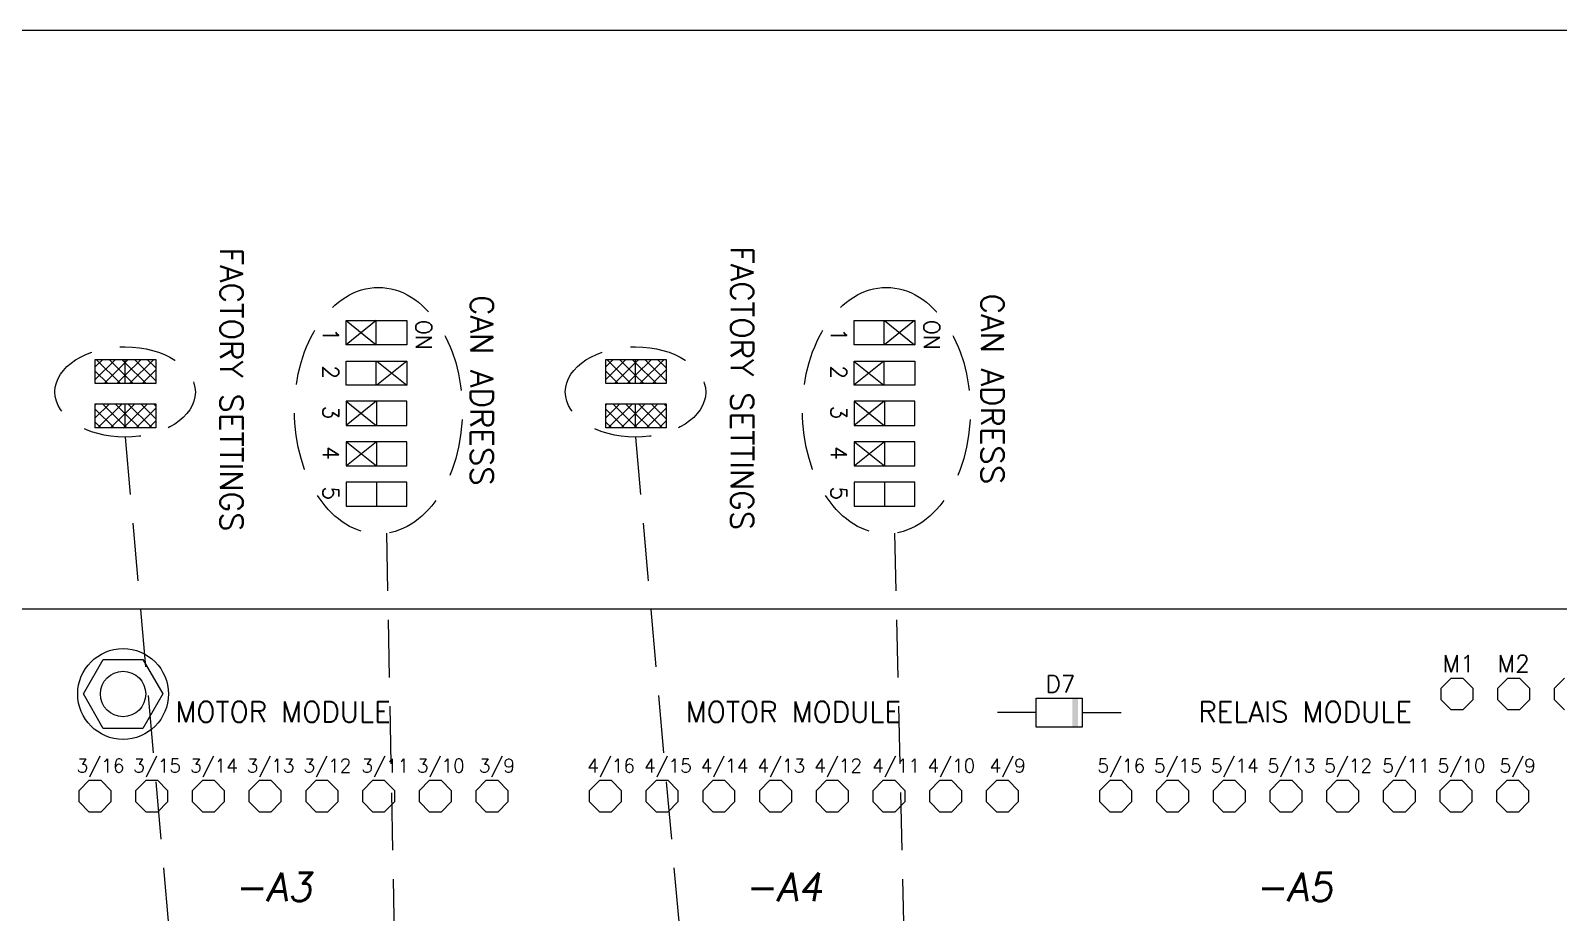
# Model space of a CAD drawing. Extents: x -2993 to 3661, y -4147 to -1441.
# Drawn here: x 3432.4 to 3567.1, y -3479.3 to -3401.6 of the extents above; entities that cross this region are included whole.
import ezdxf
from ezdxf.enums import TextEntityAlignment as Align

# ---------------------------------------------------------------- set-up
doc = ezdxf.new("R2010")
doc.units = 0
doc.header["$LTSCALE"] = 0.1
doc.header["$MEASUREMENT"] = 0
doc.linetypes.add('DASHED', pattern=[19.05, 12.7, -6.35])
doc.layers.get('0').update_dxf_attribs({"linetype": 'CONTINUOUS'})
for name, color, linetype in [('20', 7, 'CONTINUOUS'), ('21', 7, 'CONTINUOUS'), ('LAYOUT', 7, 'CONTINUOUS'), ('MONTAGEPLAAT', 230, 'CONTINUOUS'), ('NRS', 1, 'CONTINUOUS')]:
    doc.layers.add(name, color=color, linetype=linetype)
doc.styles.get("Standard").update_dxf_attribs({"font": 'simplex.shx'})

msp = doc.modelspace()

# ---------------------------------------------------------------- linework, layer by layer
at = {"color": 7, "lineweight": 13}
for p, q in [((3460.27, -3427.18), (3462.9, -3429.31)), ((3462.9, -3427.18), (3460.27, -3429.31)), ((3507.73, -3427.18), (3510.36, -3429.31)), ((3510.36, -3427.18), (3507.73, -3429.31)), ((3462.97, -3430.74), (3465.6, -3432.87)), ((3465.6, -3430.74), (3462.97, -3432.87)), ((3505.03, -3430.74), (3507.66, -3432.87)), ((3507.66, -3430.74), (3505.03, -3432.87)), ((3460.27, -3434.29), (3462.9, -3436.43)), ((3462.9, -3434.29), (3460.27, -3436.43)), ((3505.06, -3434.29), (3507.69, -3436.43)), ((3507.69, -3434.29), (3505.06, -3436.43)), ((3460.3, -3437.85), (3462.93, -3439.98)), ((3462.93, -3437.85), (3460.3, -3439.98)), ((3505.09, -3437.85), (3507.73, -3439.98)), ((3507.73, -3437.85), (3505.09, -3439.98)), ((3437.09, -3460.08), (3438.84, -3457.05)), ((3438.84, -3457.05), (3442.34, -3457.05)), ((3442.34, -3457.05), (3444.09, -3460.08)), ((3438.84, -3463.11), (3437.09, -3460.08)), ((3444.09, -3460.08), (3442.34, -3463.11)), ((3442.34, -3463.11), (3438.84, -3463.11))]:
    msp.add_line(p, q, dxfattribs=at)
msp.add_lwpolyline([(3213.52, -3603.74), (3661.41, -3603.74), (3661.41, -3401.62), (3213.52, -3401.62)], close=True, dxfattribs=at)
msp.add_circle((3440.59, -3460.08), 4, dxfattribs=at)
at = {"layer": '20', "color": 7, "lineweight": 13}
msp.add_circle((3440.59, -3460.08), 2, dxfattribs=at)
at = {"layer": '21', "lineweight": 13}
for p, q in [((3556.79, -3459.57), (3557.68, -3458.68)), ((3557.68, -3458.68), (3558.7, -3458.68)), ((3558.7, -3458.68), (3559.59, -3459.57)), ((3561.79, -3459.57), (3562.68, -3458.68)), ((3562.68, -3458.68), (3563.7, -3458.68)), ((3563.7, -3458.68), (3564.59, -3459.57)), ((3566.79, -3459.57), (3567.68, -3458.68)), ((3556.79, -3460.59), (3556.79, -3459.57)), ((3557.68, -3461.48), (3556.79, -3460.59)), ((3559.59, -3460.59), (3558.7, -3461.48)), ((3559.59, -3459.57), (3559.59, -3460.59)), ((3561.79, -3460.59), (3561.79, -3459.57)), ((3562.68, -3461.48), (3561.79, -3460.59)), ((3564.59, -3460.59), (3563.7, -3461.48)), ((3564.59, -3459.57), (3564.59, -3460.59)), ((3566.79, -3460.59), (3566.79, -3459.57)), ((3567.68, -3461.48), (3566.79, -3460.59)), ((3558.7, -3461.48), (3557.68, -3461.48)), ((3563.7, -3461.48), (3562.68, -3461.48)), ((3556.72, -3468.57), (3557.61, -3467.68)), ((3556.72, -3469.59), (3556.72, -3468.57)), ((3557.61, -3467.68), (3558.62, -3467.68)), ((3558.62, -3467.68), (3559.51, -3468.57)), ((3559.51, -3468.57), (3559.51, -3469.59)), ((3561.72, -3468.57), (3562.61, -3467.68)), ((3561.72, -3469.59), (3561.72, -3468.57)), ((3562.61, -3467.68), (3563.62, -3467.68)), ((3563.62, -3467.68), (3564.51, -3468.57)), ((3564.51, -3468.57), (3564.51, -3469.59)), ((3557.61, -3470.48), (3556.72, -3469.59)), ((3559.51, -3469.59), (3558.62, -3470.48)), ((3562.61, -3470.48), (3561.72, -3469.59)), ((3564.51, -3469.59), (3563.62, -3470.48)), ((3558.62, -3470.48), (3557.61, -3470.48)), ((3563.62, -3470.48), (3562.61, -3470.48))]:
    msp.add_line(p, q, dxfattribs=at)
at = {"layer": '21', "color": 7, "lineweight": 13}
for p, q in [((3521.1, -3462.99), (3521.1, -3460.45)), ((3521.1, -3460.45), (3525.16, -3460.45)), ((3525.16, -3460.45), (3525.16, -3462.99)), ((3521.1, -3461.72), (3517.67, -3461.72)), ((3525.16, -3461.72), (3528.59, -3461.72)), ((3525.16, -3462.99), (3521.1, -3462.99)), ((3436.72, -3468.57), (3437.61, -3467.68)), ((3436.72, -3469.59), (3436.72, -3468.57)), ((3437.61, -3467.68), (3438.62, -3467.68)), ((3438.62, -3467.68), (3439.51, -3468.57)), ((3439.51, -3468.57), (3439.51, -3469.59)), ((3441.72, -3468.57), (3442.61, -3467.68)), ((3441.72, -3469.59), (3441.72, -3468.57)), ((3442.61, -3467.68), (3443.62, -3467.68)), ((3443.62, -3467.68), (3444.51, -3468.57)), ((3444.51, -3468.57), (3444.51, -3469.59)), ((3446.72, -3468.57), (3447.61, -3467.68)), ((3446.72, -3469.59), (3446.72, -3468.57)), ((3447.61, -3467.68), (3448.62, -3467.68)), ((3448.62, -3467.68), (3449.51, -3468.57)), ((3449.51, -3468.57), (3449.51, -3469.59)), ((3451.72, -3468.57), (3452.61, -3467.68)), ((3451.72, -3469.59), (3451.72, -3468.57)), ((3452.61, -3467.68), (3453.62, -3467.68)), ((3453.62, -3467.68), (3454.51, -3468.57)), ((3454.51, -3468.57), (3454.51, -3469.59)), ((3456.72, -3468.57), (3457.61, -3467.68)), ((3456.72, -3469.59), (3456.72, -3468.57)), ((3457.61, -3467.68), (3458.62, -3467.68)), ((3458.62, -3467.68), (3459.51, -3468.57)), ((3459.51, -3468.57), (3459.51, -3469.59)), ((3461.72, -3468.57), (3462.61, -3467.68)), ((3461.72, -3469.59), (3461.72, -3468.57)), ((3462.61, -3467.68), (3463.62, -3467.68)), ((3463.62, -3467.68), (3464.51, -3468.57)), ((3464.51, -3468.57), (3464.51, -3469.59)), ((3466.72, -3468.57), (3467.61, -3467.68)), ((3466.72, -3469.59), (3466.72, -3468.57)), ((3467.61, -3467.68), (3468.62, -3467.68)), ((3468.62, -3467.68), (3469.51, -3468.57)), ((3469.51, -3468.57), (3469.51, -3469.59)), ((3471.72, -3468.57), (3472.61, -3467.68)), ((3471.72, -3469.59), (3471.72, -3468.57)), ((3472.61, -3467.68), (3473.62, -3467.68)), ((3473.62, -3467.68), (3474.51, -3468.57)), ((3474.51, -3468.57), (3474.51, -3469.59)), ((3481.72, -3468.57), (3482.61, -3467.68)), ((3481.72, -3469.59), (3481.72, -3468.57)), ((3482.61, -3467.68), (3483.62, -3467.68)), ((3483.62, -3467.68), (3484.51, -3468.57)), ((3484.51, -3468.57), (3484.51, -3469.59)), ((3486.72, -3468.57), (3487.61, -3467.68)), ((3486.72, -3469.59), (3486.72, -3468.57)), ((3487.61, -3467.68), (3488.62, -3467.68)), ((3488.62, -3467.68), (3489.51, -3468.57)), ((3489.51, -3468.57), (3489.51, -3469.59)), ((3491.72, -3468.57), (3492.61, -3467.68)), ((3491.72, -3469.59), (3491.72, -3468.57)), ((3492.61, -3467.68), (3493.62, -3467.68)), ((3493.62, -3467.68), (3494.51, -3468.57)), ((3494.51, -3468.57), (3494.51, -3469.59)), ((3496.72, -3468.57), (3497.61, -3467.68)), ((3496.72, -3469.59), (3496.72, -3468.57)), ((3497.61, -3467.68), (3498.62, -3467.68)), ((3498.62, -3467.68), (3499.51, -3468.57)), ((3499.51, -3468.57), (3499.51, -3469.59)), ((3501.72, -3468.57), (3502.61, -3467.68)), ((3501.72, -3469.59), (3501.72, -3468.57)), ((3502.61, -3467.68), (3503.62, -3467.68)), ((3503.62, -3467.68), (3504.51, -3468.57)), ((3504.51, -3468.57), (3504.51, -3469.59)), ((3506.72, -3468.57), (3507.61, -3467.68)), ((3506.72, -3469.59), (3506.72, -3468.57)), ((3507.61, -3467.68), (3508.62, -3467.68)), ((3508.62, -3467.68), (3509.51, -3468.57)), ((3509.51, -3468.57), (3509.51, -3469.59)), ((3511.72, -3468.57), (3512.61, -3467.68)), ((3511.72, -3469.59), (3511.72, -3468.57)), ((3512.61, -3467.68), (3513.62, -3467.68)), ((3513.62, -3467.68), (3514.51, -3468.57)), ((3514.51, -3468.57), (3514.51, -3469.59)), ((3516.72, -3468.57), (3517.61, -3467.68)), ((3516.72, -3469.59), (3516.72, -3468.57)), ((3517.61, -3467.68), (3518.62, -3467.68)), ((3518.62, -3467.68), (3519.51, -3468.57)), ((3519.51, -3468.57), (3519.51, -3469.59)), ((3526.72, -3468.57), (3527.61, -3467.68)), ((3526.72, -3469.59), (3526.72, -3468.57)), ((3527.61, -3467.68), (3528.62, -3467.68)), ((3528.62, -3467.68), (3529.51, -3468.57)), ((3529.51, -3468.57), (3529.51, -3469.59)), ((3531.72, -3468.57), (3532.61, -3467.68)), ((3531.72, -3469.59), (3531.72, -3468.57)), ((3532.61, -3467.68), (3533.62, -3467.68)), ((3533.62, -3467.68), (3534.51, -3468.57)), ((3534.51, -3468.57), (3534.51, -3469.59)), ((3536.72, -3468.57), (3537.61, -3467.68)), ((3536.72, -3469.59), (3536.72, -3468.57)), ((3537.61, -3467.68), (3538.62, -3467.68)), ((3538.62, -3467.68), (3539.51, -3468.57)), ((3539.51, -3468.57), (3539.51, -3469.59)), ((3541.72, -3468.57), (3542.61, -3467.68)), ((3541.72, -3469.59), (3541.72, -3468.57)), ((3542.61, -3467.68), (3543.62, -3467.68)), ((3543.62, -3467.68), (3544.51, -3468.57)), ((3544.51, -3468.57), (3544.51, -3469.59)), ((3546.72, -3468.57), (3547.61, -3467.68)), ((3546.72, -3469.59), (3546.72, -3468.57)), ((3547.61, -3467.68), (3548.62, -3467.68)), ((3548.62, -3467.68), (3549.51, -3468.57)), ((3549.51, -3468.57), (3549.51, -3469.59)), ((3551.72, -3468.57), (3552.61, -3467.68)), ((3551.72, -3469.59), (3551.72, -3468.57)), ((3552.61, -3467.68), (3553.62, -3467.68)), ((3553.62, -3467.68), (3554.51, -3468.57)), ((3554.51, -3468.57), (3554.51, -3469.59)), ((3437.61, -3470.48), (3436.72, -3469.59)), ((3439.51, -3469.59), (3438.62, -3470.48)), ((3442.61, -3470.48), (3441.72, -3469.59)), ((3444.51, -3469.59), (3443.62, -3470.48)), ((3447.61, -3470.48), (3446.72, -3469.59)), ((3449.51, -3469.59), (3448.62, -3470.48)), ((3452.61, -3470.48), (3451.72, -3469.59)), ((3454.51, -3469.59), (3453.62, -3470.48)), ((3457.61, -3470.48), (3456.72, -3469.59)), ((3459.51, -3469.59), (3458.62, -3470.48)), ((3462.61, -3470.48), (3461.72, -3469.59)), ((3464.51, -3469.59), (3463.62, -3470.48)), ((3467.61, -3470.48), (3466.72, -3469.59)), ((3469.51, -3469.59), (3468.62, -3470.48)), ((3472.61, -3470.48), (3471.72, -3469.59)), ((3474.51, -3469.59), (3473.62, -3470.48)), ((3482.61, -3470.48), (3481.72, -3469.59)), ((3484.51, -3469.59), (3483.62, -3470.48)), ((3487.61, -3470.48), (3486.72, -3469.59)), ((3489.51, -3469.59), (3488.62, -3470.48)), ((3492.61, -3470.48), (3491.72, -3469.59)), ((3494.51, -3469.59), (3493.62, -3470.48)), ((3497.61, -3470.48), (3496.72, -3469.59)), ((3499.51, -3469.59), (3498.62, -3470.48)), ((3502.61, -3470.48), (3501.72, -3469.59)), ((3504.51, -3469.59), (3503.62, -3470.48)), ((3507.61, -3470.48), (3506.72, -3469.59)), ((3509.51, -3469.59), (3508.62, -3470.48)), ((3512.61, -3470.48), (3511.72, -3469.59)), ((3514.51, -3469.59), (3513.62, -3470.48)), ((3517.61, -3470.48), (3516.72, -3469.59)), ((3519.51, -3469.59), (3518.62, -3470.48)), ((3527.61, -3470.48), (3526.72, -3469.59)), ((3529.51, -3469.59), (3528.62, -3470.48)), ((3532.61, -3470.48), (3531.72, -3469.59)), ((3534.51, -3469.59), (3533.62, -3470.48)), ((3537.61, -3470.48), (3536.72, -3469.59)), ((3539.51, -3469.59), (3538.62, -3470.48)), ((3542.61, -3470.48), (3541.72, -3469.59)), ((3544.51, -3469.59), (3543.62, -3470.48)), ((3547.61, -3470.48), (3546.72, -3469.59)), ((3549.51, -3469.59), (3548.62, -3470.48)), ((3552.61, -3470.48), (3551.72, -3469.59)), ((3554.51, -3469.59), (3553.62, -3470.48)), ((3438.62, -3470.48), (3437.61, -3470.48)), ((3443.62, -3470.48), (3442.61, -3470.48)), ((3448.62, -3470.48), (3447.61, -3470.48)), ((3453.62, -3470.48), (3452.61, -3470.48)), ((3458.62, -3470.48), (3457.61, -3470.48)), ((3463.62, -3470.48), (3462.61, -3470.48)), ((3468.62, -3470.48), (3467.61, -3470.48)), ((3473.62, -3470.48), (3472.61, -3470.48)), ((3483.62, -3470.48), (3482.61, -3470.48)), ((3488.62, -3470.48), (3487.61, -3470.48)), ((3493.62, -3470.48), (3492.61, -3470.48)), ((3498.62, -3470.48), (3497.61, -3470.48)), ((3503.62, -3470.48), (3502.61, -3470.48)), ((3508.62, -3470.48), (3507.61, -3470.48)), ((3513.62, -3470.48), (3512.61, -3470.48)), ((3518.62, -3470.48), (3517.61, -3470.48)), ((3528.62, -3470.48), (3527.61, -3470.48)), ((3533.62, -3470.48), (3532.61, -3470.48)), ((3538.62, -3470.48), (3537.61, -3470.48)), ((3543.62, -3470.48), (3542.61, -3470.48)), ((3548.62, -3470.48), (3547.61, -3470.48)), ((3553.62, -3470.48), (3552.61, -3470.48))]:
    msp.add_line(p, q, dxfattribs=at)
msp.add_solid([(3524.27, -3460.45), (3524.27, -3462.99), (3524.78, -3460.45), (3524.78, -3462.99)], dxfattribs=at)
at = {"layer": 'LAYOUT', "color": 7, "linetype": 'Continuous', "lineweight": 13}
for p, q in [((3460.27, -3429.31), (3460.27, -3427.18)), ((3460.27, -3427.18), (3465.6, -3427.18)), ((3462.9, -3429.31), (3462.9, -3427.18)), ((3465.6, -3427.18), (3465.6, -3429.31)), ((3505.06, -3427.18), (3510.39, -3427.18)), ((3505.06, -3429.31), (3505.06, -3427.18)), ((3507.69, -3429.31), (3507.69, -3427.18)), ((3510.39, -3427.18), (3510.39, -3429.31)), ((3465.6, -3429.31), (3460.27, -3429.31)), ((3510.39, -3429.31), (3505.06, -3429.31)), ((3438.14, -3430.6), (3443.48, -3430.6)), ((3438.14, -3432.73), (3438.14, -3430.6)), ((3440.78, -3432.73), (3440.78, -3430.6)), ((3443.48, -3430.6), (3443.48, -3432.73)), ((3460.27, -3430.74), (3465.6, -3430.74)), ((3460.27, -3432.87), (3460.27, -3430.74)), ((3462.9, -3432.87), (3462.9, -3430.74)), ((3465.6, -3430.74), (3465.6, -3432.87)), ((3483.14, -3432.73), (3483.14, -3430.6)), ((3483.14, -3430.6), (3488.48, -3430.6)), ((3485.78, -3432.73), (3485.78, -3430.6)), ((3488.48, -3430.6), (3488.48, -3432.73)), ((3505.06, -3432.87), (3505.06, -3430.74)), ((3505.06, -3430.74), (3510.39, -3430.74)), ((3507.69, -3432.87), (3507.69, -3430.74)), ((3510.39, -3430.74), (3510.39, -3432.87)), ((3443.48, -3432.73), (3438.14, -3432.73)), ((3465.6, -3432.87), (3460.27, -3432.87)), ((3488.48, -3432.73), (3483.14, -3432.73)), ((3510.39, -3432.87), (3505.06, -3432.87)), ((3438.14, -3434.51), (3443.48, -3434.51)), ((3438.14, -3436.64), (3438.14, -3434.51)), ((3440.78, -3436.64), (3440.78, -3434.51)), ((3443.48, -3434.51), (3443.48, -3436.64)), ((3460.27, -3434.29), (3460.27, -3436.43)), ((3465.6, -3434.29), (3460.27, -3434.29)), ((3462.97, -3436.43), (3462.97, -3434.29)), ((3465.6, -3436.43), (3465.6, -3434.29)), ((3483.14, -3434.51), (3488.48, -3434.51)), ((3483.14, -3436.64), (3483.14, -3434.51)), ((3485.78, -3436.64), (3485.78, -3434.51)), ((3488.48, -3434.51), (3488.48, -3436.64)), ((3510.39, -3434.29), (3505.06, -3434.29)), ((3505.06, -3434.29), (3505.06, -3436.43)), ((3507.76, -3436.43), (3507.76, -3434.29)), ((3510.39, -3436.43), (3510.39, -3434.29)), ((3443.48, -3436.64), (3438.14, -3436.64)), ((3460.27, -3436.43), (3465.6, -3436.43)), ((3488.48, -3436.64), (3483.14, -3436.64)), ((3505.06, -3436.43), (3510.39, -3436.43)), ((3465.6, -3437.85), (3460.27, -3437.85)), ((3460.27, -3437.85), (3460.27, -3439.98)), ((3462.97, -3439.98), (3462.97, -3437.85)), ((3465.6, -3439.98), (3465.6, -3437.85)), ((3510.39, -3437.85), (3505.06, -3437.85)), ((3505.06, -3437.85), (3505.06, -3439.98)), ((3507.76, -3439.98), (3507.76, -3437.85)), ((3510.39, -3439.98), (3510.39, -3437.85)), ((3460.27, -3439.98), (3465.6, -3439.98)), ((3505.06, -3439.98), (3510.39, -3439.98)), ((3465.6, -3441.4), (3460.27, -3441.4)), ((3460.27, -3441.4), (3460.27, -3443.54)), ((3462.97, -3443.54), (3462.97, -3441.4)), ((3465.6, -3443.54), (3465.6, -3441.4)), ((3505.06, -3441.4), (3505.06, -3443.54)), ((3510.39, -3441.4), (3505.06, -3441.4)), ((3507.76, -3443.54), (3507.76, -3441.4)), ((3510.39, -3443.54), (3510.39, -3441.4)), ((3460.27, -3443.54), (3465.6, -3443.54)), ((3505.06, -3443.54), (3510.39, -3443.54))]:
    msp.add_line(p, q, dxfattribs=at)
at = {"layer": 'LAYOUT', "color": 7, "lineweight": 13}
for p, q in [((3438.14, -3431.25), (3438.8, -3430.6)), ((3438.14, -3432.38), (3439.92, -3430.6)), ((3440.37, -3432.73), (3438.23, -3430.6)), ((3438.91, -3432.73), (3440.78, -3430.87)), ((3440.78, -3432.02), (3439.36, -3430.6)), ((3440.78, -3430.89), (3440.48, -3430.6)), ((3440.78, -3430.87), (3441.05, -3430.6)), ((3440.78, -3431.99), (3442.17, -3430.6)), ((3442.61, -3432.73), (3440.78, -3430.89)), ((3441.16, -3432.73), (3443.29, -3430.6)), ((3443.48, -3432.47), (3441.6, -3430.6)), ((3443.48, -3431.35), (3442.72, -3430.6)), ((3483.14, -3431.25), (3483.8, -3430.6)), ((3483.14, -3432.38), (3484.92, -3430.6)), ((3485.37, -3432.73), (3483.23, -3430.6)), ((3483.91, -3432.73), (3485.78, -3430.87)), ((3485.78, -3432.02), (3484.36, -3430.6)), ((3485.78, -3430.89), (3485.48, -3430.6)), ((3485.78, -3430.87), (3486.05, -3430.6)), ((3485.78, -3431.99), (3487.17, -3430.6)), ((3487.61, -3432.73), (3485.78, -3430.89)), ((3486.16, -3432.73), (3488.29, -3430.6)), ((3488.48, -3432.47), (3486.6, -3430.6)), ((3488.48, -3431.35), (3487.72, -3430.6)), ((3439.25, -3432.73), (3438.14, -3431.63)), ((3440.04, -3432.73), (3440.78, -3431.99)), ((3441.49, -3432.73), (3440.78, -3432.02)), ((3442.28, -3432.73), (3443.48, -3431.53)), ((3484.25, -3432.73), (3483.14, -3431.63)), ((3485.04, -3432.73), (3485.78, -3431.99)), ((3486.49, -3432.73), (3485.78, -3432.02)), ((3487.28, -3432.73), (3488.48, -3431.53)), ((3443.4, -3432.73), (3443.48, -3432.66)), ((3488.4, -3432.73), (3488.48, -3432.66)), ((3438.14, -3434.62), (3438.26, -3434.51)), ((3438.14, -3435.74), (3439.38, -3434.51)), ((3439.79, -3436.64), (3438.14, -3434.99)), ((3438.37, -3436.64), (3440.5, -3434.51)), ((3440.78, -3436.51), (3438.78, -3434.51)), ((3440.78, -3435.38), (3439.9, -3434.51)), ((3440.78, -3435.36), (3441.63, -3434.51)), ((3440.78, -3436.48), (3442.75, -3434.51)), ((3443.16, -3436.64), (3441.02, -3434.51)), ((3441.74, -3436.64), (3443.48, -3434.9)), ((3443.48, -3435.84), (3442.15, -3434.51)), ((3443.48, -3434.72), (3443.27, -3434.51)), ((3483.14, -3434.62), (3483.26, -3434.51)), ((3483.14, -3435.74), (3484.38, -3434.51)), ((3484.79, -3436.64), (3483.14, -3434.99)), ((3483.37, -3436.64), (3485.5, -3434.51)), ((3485.78, -3436.51), (3483.78, -3434.51)), ((3485.78, -3435.38), (3484.9, -3434.51)), ((3485.78, -3435.36), (3486.63, -3434.51)), ((3485.78, -3436.48), (3487.75, -3434.51)), ((3488.16, -3436.64), (3486.02, -3434.51)), ((3486.74, -3436.64), (3488.48, -3434.9)), ((3488.48, -3435.84), (3487.15, -3434.51)), ((3488.48, -3434.72), (3488.27, -3434.51)), ((3438.67, -3436.64), (3438.14, -3436.12)), ((3439.49, -3436.64), (3440.78, -3435.36)), ((3442.03, -3436.64), (3440.78, -3435.38)), ((3442.86, -3436.64), (3443.48, -3436.02)), ((3483.67, -3436.64), (3483.14, -3436.12)), ((3484.49, -3436.64), (3485.78, -3435.36)), ((3487.03, -3436.64), (3485.78, -3435.38)), ((3487.86, -3436.64), (3488.48, -3436.02)), ((3440.61, -3436.64), (3440.78, -3436.48)), ((3440.91, -3436.64), (3440.78, -3436.51)), ((3485.61, -3436.64), (3485.78, -3436.48)), ((3485.91, -3436.64), (3485.78, -3436.51))]:
    msp.add_line(p, q, dxfattribs=at)
at = {"layer": 'LAYOUT', "color": 7, "linetype": 'DASHED', "lineweight": 13, "ltscale": 4}
for p, q in [((3440.77, -3437.45), (3447.3, -3510.72)), ((3485.77, -3437.45), (3492.3, -3510.72)), ((3463.8, -3445.92), (3464.8, -3497.25)), ((3508.59, -3445.92), (3509.84, -3498.65))]:
    msp.add_line(p, q, dxfattribs=at)
for centre, major_axis, ratio in [((3463.1, -3435.11), (0, 10.86), 0.680984), ((3507.89, -3435.11), (0, 10.86), 0.680984), ((3440.77, -3433.47), (-6.19, 0.01), 0.643323), ((3485.77, -3433.47), (-6.19, 0.01), 0.643323)]:
    msp.add_ellipse(centre, major_axis=major_axis, ratio=ratio, dxfattribs=at)
at = {"layer": 'MONTAGEPLAAT', "color": 7, "lineweight": 13}
msp.add_line((3245.11, -3452.58), (3636.11, -3452.58), dxfattribs=at)

# ---------------------------------------------------------------- texts
at = {"layer": '21', "lineweight": 13}
for s, height, p in [('M1', 1.5, (3556.92, -3458.16)), ('M2', 1.5, (3561.78, -3458.16)), ('5/10', 1.2, (3556.49, -3467)), ('5/9', 1.2, (3561.95, -3467))]:
    msp.add_text(s, height=height, dxfattribs=at).set_placement(p)
at = {"layer": '21', "color": 7, "lineweight": 13}
for s, height, p in [('D7', 1.5, (3521.92, -3459.94)), ('MOTOR MODULE', 1.8, (3445.19, -3462.55)), ('MOTOR MODULE', 1.8, (3490.19, -3462.55)), ('RELAIS MODULE', 1.8, (3535.39, -3462.55)), ('3/16', 1.2, (3436.49, -3467)), ('3/15', 1.2, (3441.48, -3467)), ('3/14', 1.2, (3446.49, -3467)), ('3/13', 1.2, (3451.49, -3467)), ('3/12', 1.2, (3456.49, -3467)), ('3/11', 1.2, (3461.6, -3467)), ('3/10', 1.2, (3466.49, -3467)), ('3/9', 1.2, (3471.95, -3467)), ('4/16', 1.2, (3481.51, -3467)), ('4/15', 1.2, (3486.51, -3467)), ('4/14', 1.2, (3491.51, -3467)), ('4/13', 1.2, (3496.51, -3467)), ('4/12', 1.2, (3501.52, -3467)), ('4/11', 1.2, (3506.63, -3467)), ('4/10', 1.2, (3511.51, -3467)), ('4/9', 1.2, (3516.98, -3467)), ('5/16', 1.2, (3526.49, -3467)), ('5/15', 1.2, (3531.48, -3467)), ('5/14', 1.2, (3536.49, -3467)), ('5/13', 1.2, (3541.49, -3467)), ('5/12', 1.2, (3546.49, -3467)), ('5/11', 1.2, (3551.6, -3467))]:
    msp.add_text(s, height=height, dxfattribs=at).set_placement(p)
at = {"layer": 'LAYOUT', "color": 7, "lineweight": 13}
for s, p in [('FACTORY SETTINGS', (3449.16, -3420.74)), ('FACTORY SETTINGS', (3494.16, -3420.62)), ('CAN ADRESS', (3471.23, -3424.93)), ('CAN ADRESS', (3516.23, -3424.8))]:
    msp.add_text(s, height=2, rotation=270, dxfattribs=at).set_placement(p)
at = {"layer": 'LAYOUT', "color": 7, "linetype": 'Continuous', "lineweight": 13}
for s, p in [('1', (3458.2, -3427.84)), ('ON', (3466.4, -3427.11)), ('1', (3502.99, -3427.84)), ('ON', (3511.19, -3427.11)), ('2', (3458.2, -3431.12)), ('2', (3502.99, -3431.12)), ('3', (3458.2, -3434.68)), ('3', (3502.99, -3434.68)), ('4', (3458.2, -3438.24)), ('4', (3502.99, -3438.24)), ('5', (3458.2, -3441.79)), ('5', (3502.99, -3441.79))]:
    msp.add_text(s, height=1.4, rotation=270, dxfattribs=at).set_placement(p)
at = {"layer": 'NRS', "color": 7, "lineweight": 13, "oblique": 10}
for s, p in [('-A3', (3453.82, -3478.33)), ('-A4', (3498.82, -3478.33)), ('-A5', (3543.82, -3478.33))]:
    msp.add_text(s, height=2.5, dxfattribs=at).set_placement(p, align=Align.CENTER)

doc.saveas('drawing.dxf')
